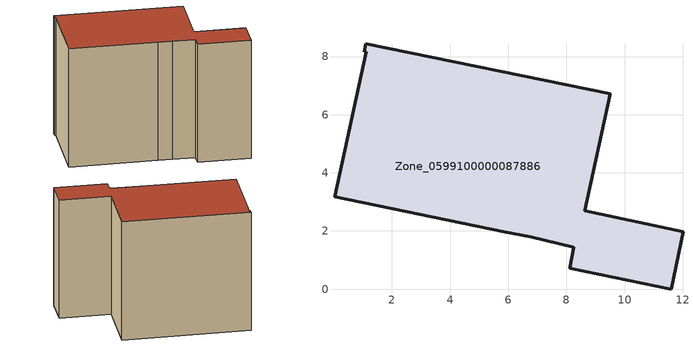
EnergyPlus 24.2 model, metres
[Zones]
Zone_0599100000087886
 floor ground (C_G): 1.1,8.44 9.51,6.72 8.64,2.69 12.01,1.97 11.6,0 8.12,0.73 8.26,1.45 6.76,1.8 5.85,1.97 0.03,3.17 1.12,8.15 1.04,8.17 z0
 wall outside (C_F): 5.85,1.97 6.76,1.8 8.26,1.45 8.12,0.73 11.6,0 12.01,1.97 8.64,2.69 9.51,6.72 1.1,8.44 1.04,8.17 1.12,8.15 0.03,3.17 5.85,1.97 z0:8.46
 roof outside (C_R): 9.51,6.72 1.1,8.44 1.04,8.17 1.12,8.15 0.03,3.17 5.85,1.97 6.76,1.8 8.26,1.45 8.12,0.73 11.6,0 12.01,1.97 8.64,2.69 z8.46
[BUILDING]
Pand.0599100000087886: North Axis=0; Terrain=City; Loads Convergence Tolerance Value=0.04; Temperature Convergence Tolerance Value=0.4; Solar Distribution=FullExterior; Maximum Number of Warmup Days=25; Minimum Number of Warmup Days=1
[Site:Location]
Rotterdam.The.Hague.AP_ZH_NLD Design_Conditions: Latitude=51.96; Longitude=4.45; Time Zone=1; Elevation=-4.5
[SITE:GROUNDTEMPERATURE:BUILDINGSURFACE]
18, 18, 18, 18, 18, 18, 18, 18, 18, 18, 18, 18
[MATERIAL] Thermal Absorptance=0.9; Solar Absorptance=0.7; Visible Absorptance=0.7
Name | Roughness | Thickness | Conductivity | Density | Specific Heat
G.TC.1975-1991 | MediumSmooth | 0.15 | 0.288461 | 540 | 1210
F.TC.1975-1991 | Rough | 0.3 | 0.230769 | 1920 | 840
R.TC.1975-1991 | MediumRough | 0.2 | 0.153846 | 1500 | 1000
[CONSTRUCTION]
C_G: G.TC.1975-1991
C_F: F.TC.1975-1991
C_R: R.TC.1975-1991
[ZONE]
Zone_0599100000087886: Type=1; Multiplier=1; Ceiling Height=Autocalculate; Volume=Autocalculate; Floor Area=autocalculate; Part of Total Floor Area=Yes
[ZONEINFILTRATION:DESIGNFLOWRATE]
Infil_Zone_0599100000087886: Zone or ZoneList or Space or SpaceList=Zone_0599100000087886; Schedule=AlwaysOn; Design Flow Rate Calculation Method=Flow/Area; Flow Rate per Floor Area=0.003; Constant Term Coefficient=1; Temperature Term Coefficient=0; Velocity Term Coefficient=0; Velocity Squared Term Coefficient=0
[HVACTEMPLATE:ZONE:IDEALLOADSAIRSYSTEM]
Zone_0599100000087886: Maximum Heating Supply Air Temperature=50; Minimum Cooling Supply Air Temperature=13; Maximum Heating Supply Air Humidity Ratio=0.0156; Minimum Cooling Supply Air Humidity Ratio=0.0077; Heating Limit=NoLimit; Cooling Limit=NoLimit; Dehumidification Control Type=ConstantSensibleHeatRatio; Cooling Sensible Heat Ratio=0.7; Dehumidification Setpoint=60; Humidification Control Type=None; Humidification Setpoint=30; Outdoor Air Method=None; Outdoor Air Flow Rate per Person=0.00944; Outdoor Air Flow Rate per Zone Floor Area=0; Outdoor Air Flow Rate per Zone=0; Demand Controlled Ventilation Type=None; Outdoor Air Economizer Type=NoEconomizer; Heat Recovery Type=None; Sensible Heat Recovery Effectiveness=0.7; Latent Heat Recovery Effectiveness=0.65
[ZONECONTROL:THERMOSTAT]
ThermostatControl_Zone_0599100000087886: Zone or ZoneList=Zone_0599100000087886; Control Type Schedule=DualSetpointControlType; Control 1=Thermostat_Zone_0599100000087886; Temperature Difference Between Cutout And Setpoint=0
[THERMOSTATSETPOINT:DUALSETPOINT]
Thermostat_Zone_0599100000087886: Heating Setpoint Temperature Schedule=HeatingSetpoint_Zone_0599100000087886; Cooling Setpoint Temperature Schedule=CoolingSetpoint_Zone_0599100000087886
[SCHEDULE:COMPACT]
HeatingSetpoint_Zone_0599100000087886: Through: 12/31, For: AllDays, Until: 24:00, 21
CoolingSetpoint_Zone_0599100000087886: Through: 12/31, For: AllDays, Until: 24:00, 24
DualSetpointControlType: Through: 12/31, For: AllDays, Until: 24:00, 4
AlwaysOn: Through: 12/31, For: AllDays, Until: 24:00, 1
